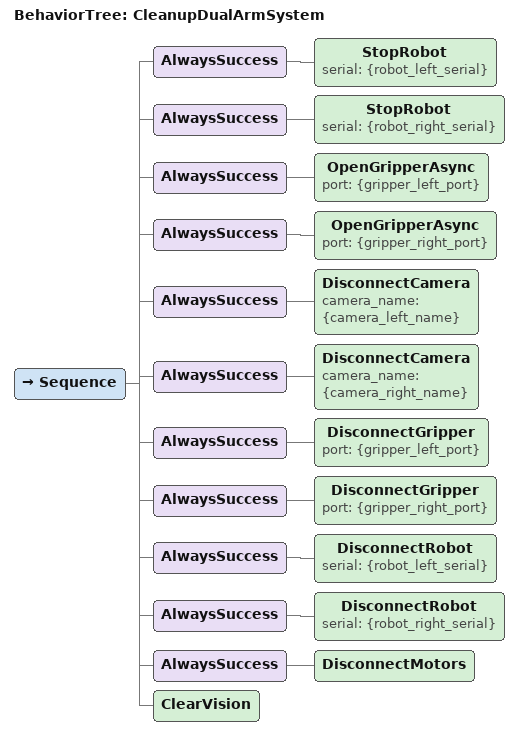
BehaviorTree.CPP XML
<?xml version="1.0" encoding="UTF-8"?>
<root BTCPP_format="4">

    <BehaviorTree ID="CleanupDualArmSystem">
        <Sequence>
            <!-- Stop robots first -->
            <AlwaysSuccess>
                <StopRobot serial="{robot_left_serial}"/>
            </AlwaysSuccess>
            <AlwaysSuccess>
                <StopRobot serial="{robot_right_serial}"/>
            </AlwaysSuccess>

            <!-- Open grippers (safety — release anything held) -->
            <AlwaysSuccess>
                <OpenGripperAsync port="{gripper_left_port}"/>
            </AlwaysSuccess>
            <AlwaysSuccess>
                <OpenGripperAsync port="{gripper_right_port}"/>
            </AlwaysSuccess>

            <!-- Disconnect cameras -->
            <AlwaysSuccess>
                <DisconnectCamera camera_name="{camera_left_name}"/>
            </AlwaysSuccess>
            <AlwaysSuccess>
                <DisconnectCamera camera_name="{camera_right_name}"/>
            </AlwaysSuccess>

            <!-- Disconnect grippers -->
            <AlwaysSuccess>
                <DisconnectGripper port="{gripper_left_port}"/>
            </AlwaysSuccess>
            <AlwaysSuccess>
                <DisconnectGripper port="{gripper_right_port}"/>
            </AlwaysSuccess>

            <!-- Disconnect robots -->
            <AlwaysSuccess>
                <DisconnectRobot serial="{robot_left_serial}"/>
            </AlwaysSuccess>
            <AlwaysSuccess>
                <DisconnectRobot serial="{robot_right_serial}"/>
            </AlwaysSuccess>

            <!-- Disconnect motors -->
            <AlwaysSuccess>
                <DisconnectMotors/>
            </AlwaysSuccess>

            <!-- Clear vision data -->
            <ClearVision/>
        </Sequence>
    </BehaviorTree>

</root>
